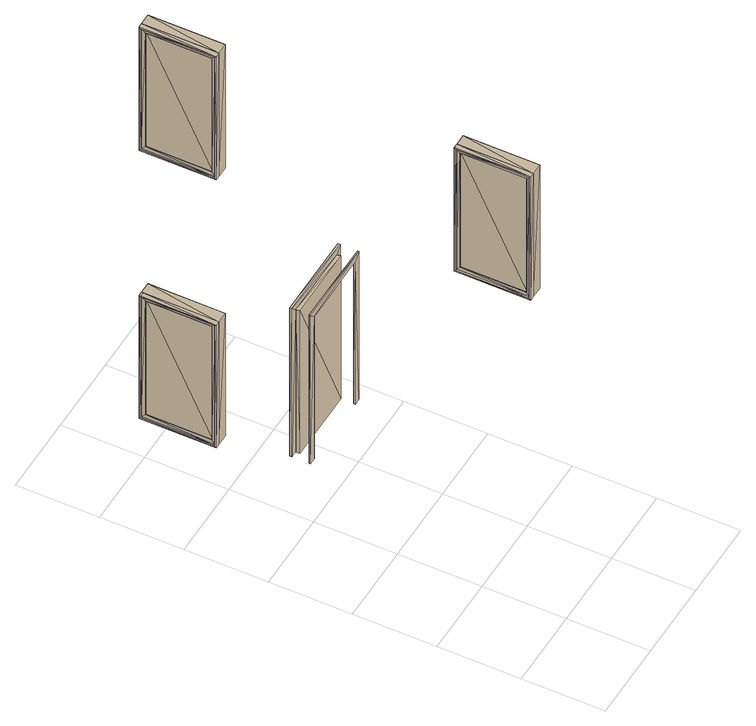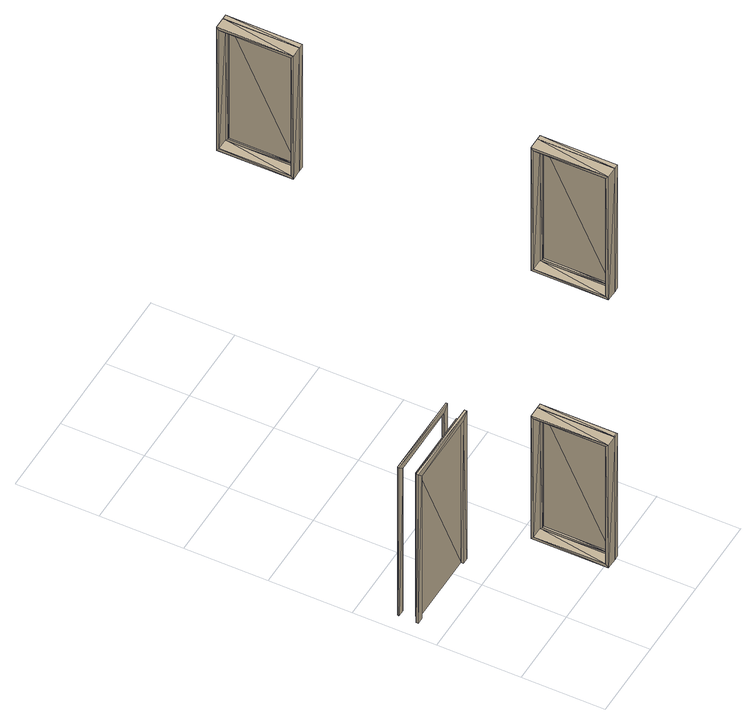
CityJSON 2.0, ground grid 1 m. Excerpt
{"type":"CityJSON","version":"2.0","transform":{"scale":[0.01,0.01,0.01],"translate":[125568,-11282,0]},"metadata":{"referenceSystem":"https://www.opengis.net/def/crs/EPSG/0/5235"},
"CityObjects":{
"building1":{"type":"Building","children":["building1-1","building1-2","building1-3","building1-4"]},
"building1-1":{"type":"BuildingInstallation","attributes":{"ifc_type":"IfcWindow","name":"M_Fixed:0915 x 1830mm:355161"},"parents":["building1"],"geometry":[{"type":"MultiSurface","lod":"2.2","boundaries":[[[0,1,2]],[[3,0,2]],[[3,2,4]],[[5,3,4]],[[5,4,6]],[[7,5,6]],[[7,6,1]],[[0,7,1]],[[2,1,4]],[[1,6,4]],[[5,0,3]],[[5,7,0]],[[8,9,10]],[[11,8,10]],[[11,10,12]],[[13,11,12]],[[13,12,14]],[[15,13,14]],[[15,14,9]],[[8,15,9]],[[16,17,18]],[[19,16,18]],[[19,18,20]],[[21,19,20]],[[21,20,22]],[[23,21,22]],[[23,22,17]],[[16,23,17]],[[9,17,22]],[[9,22,10]],[[9,14,18]],[[17,9,18]],[[18,14,20]],[[22,20,12]],[[10,22,12]],[[20,14,12]],[[23,16,8]],[[11,23,8]],[[19,15,8]],[[19,8,16]],[[21,15,19]],[[13,21,23]],[[13,23,11]],[[13,15,21]],[[24,25,26]],[[27,24,26]],[[27,26,28]],[[29,27,28]],[[29,28,30]],[[31,29,30]],[[31,30,25]],[[24,31,25]],[[32,9,14]],[[33,32,14]],[[33,14,12]],[[34,33,12]],[[34,12,10]],[[35,34,10]],[[35,10,9]],[[32,35,9]],[[25,9,10]],[[25,10,26]],[[14,9,30]],[[9,25,30]],[[14,30,12]],[[10,12,28]],[[26,10,28]],[[12,30,28]],[[35,32,24]],[[27,35,24]],[[31,32,33]],[[31,24,32]],[[34,31,33]],[[29,34,35]],[[29,35,27]],[[29,31,34]],[[25,36,37]],[[26,25,37]],[[26,37,38]],[[28,26,38]],[[28,38,39]],[[30,28,39]],[[30,39,36]],[[25,30,36]],[[40,41,42]],[[43,40,42]],[[43,42,44]],[[45,43,44]],[[45,44,46]],[[47,45,46]],[[47,46,41]],[[40,47,41]],[[41,46,37]],[[36,41,37]],[[36,39,42]],[[41,36,42]],[[44,42,38]],[[46,44,38]],[[42,39,38]],[[37,46,38]],[[26,47,40]],[[26,40,25]],[[43,30,25]],[[43,25,40]],[[28,43,45]],[[28,45,47]],[[28,30,43]],[[28,47,26]]]}]},
"building1-2":{"type":"BuildingInstallation","attributes":{"ifc_type":"IfcWindow","name":"M_Fixed:0915 x 1830mm:354140"},"parents":["building1"],"geometry":[{"type":"MultiSurface","lod":"2.2","boundaries":[[[48,49,50]],[[51,48,50]],[[51,50,52]],[[53,51,52]],[[53,52,54]],[[55,53,54]],[[55,54,49]],[[48,55,49]],[[50,49,52]],[[49,54,52]],[[53,48,51]],[[53,55,48]],[[56,57,58]],[[59,56,58]],[[59,58,60]],[[61,59,60]],[[61,60,62]],[[63,61,62]],[[63,62,57]],[[56,63,57]],[[64,65,66]],[[67,64,66]],[[67,66,68]],[[69,67,68]],[[69,68,70]],[[71,69,70]],[[71,70,65]],[[64,71,65]],[[57,65,70]],[[57,70,58]],[[57,62,66]],[[65,57,66]],[[66,62,68]],[[70,68,60]],[[58,70,60]],[[68,62,60]],[[71,64,56]],[[59,71,56]],[[67,63,56]],[[67,56,64]],[[69,63,67]],[[61,69,71]],[[61,71,59]],[[61,63,69]],[[72,73,74]],[[75,72,74]],[[75,74,76]],[[77,75,76]],[[77,76,78]],[[79,77,78]],[[79,78,73]],[[72,79,73]],[[80,57,62]],[[81,80,62]],[[81,62,60]],[[82,81,60]],[[82,60,58]],[[83,82,58]],[[83,58,57]],[[80,83,57]],[[73,57,58]],[[73,58,74]],[[62,57,78]],[[57,73,78]],[[62,78,60]],[[58,60,76]],[[74,58,76]],[[60,78,76]],[[83,80,72]],[[75,83,72]],[[79,80,81]],[[79,72,80]],[[82,79,81]],[[77,82,83]],[[77,83,75]],[[77,79,82]],[[73,84,85]],[[74,73,85]],[[74,85,86]],[[76,74,86]],[[76,86,87]],[[78,76,87]],[[78,87,84]],[[73,78,84]],[[88,89,90]],[[91,88,90]],[[91,90,92]],[[93,91,92]],[[93,92,94]],[[95,93,94]],[[95,94,89]],[[88,95,89]],[[89,94,85]],[[84,89,85]],[[84,87,90]],[[89,84,90]],[[92,90,86]],[[94,92,86]],[[90,87,86]],[[85,94,86]],[[74,95,88]],[[74,88,73]],[[91,78,73]],[[91,73,88]],[[76,91,93]],[[76,93,95]],[[76,78,91]],[[76,95,74]]]}]},
"building1-3":{"type":"BuildingInstallation","attributes":{"ifc_type":"IfcWindow","name":"M_Fixed:0915 x 1830mm:355160"},"parents":["building1"],"geometry":[{"type":"MultiSurface","lod":"2.2","boundaries":[[[96,97,98]],[[99,96,98]],[[99,98,100]],[[101,99,100]],[[101,100,102]],[[103,101,102]],[[103,102,97]],[[96,103,97]],[[98,97,100]],[[97,102,100]],[[101,96,99]],[[101,103,96]],[[104,105,106]],[[107,104,106]],[[107,106,108]],[[109,107,108]],[[109,108,110]],[[111,109,110]],[[111,110,105]],[[104,111,105]],[[112,113,114]],[[115,112,114]],[[115,114,116]],[[117,115,116]],[[117,116,118]],[[119,117,118]],[[119,118,113]],[[112,119,113]],[[105,113,118]],[[105,118,106]],[[105,110,114]],[[113,105,114]],[[114,110,116]],[[118,116,108]],[[106,118,108]],[[116,110,108]],[[119,112,104]],[[107,119,104]],[[115,111,104]],[[115,104,112]],[[117,111,115]],[[109,117,119]],[[109,119,107]],[[109,111,117]],[[120,121,122]],[[123,120,122]],[[123,122,124]],[[125,123,124]],[[125,124,126]],[[127,125,126]],[[127,126,121]],[[120,127,121]],[[128,105,110]],[[129,128,110]],[[129,110,108]],[[130,129,108]],[[130,108,106]],[[131,130,106]],[[131,106,105]],[[128,131,105]],[[121,105,106]],[[121,106,122]],[[110,105,126]],[[105,121,126]],[[110,126,108]],[[106,108,124]],[[122,106,124]],[[108,126,124]],[[131,128,120]],[[123,131,120]],[[127,128,129]],[[127,120,128]],[[130,127,129]],[[125,130,131]],[[125,131,123]],[[125,127,130]],[[121,132,133]],[[122,121,133]],[[122,133,134]],[[124,122,134]],[[124,134,135]],[[126,124,135]],[[126,135,132]],[[121,126,132]],[[136,137,138]],[[139,136,138]],[[139,138,140]],[[141,139,140]],[[141,140,142]],[[143,141,142]],[[143,142,137]],[[136,143,137]],[[137,142,133]],[[132,137,133]],[[132,135,138]],[[137,132,138]],[[140,138,134]],[[142,140,134]],[[138,135,134]],[[133,142,134]],[[122,143,136]],[[122,136,121]],[[139,126,121]],[[139,121,136]],[[124,139,141]],[[124,141,143]],[[124,126,139]],[[124,143,122]]]}]},
"building1-4":{"type":"BuildingInstallation","attributes":{"ifc_type":"IfcDoor","name":"M_Single-Flush:Inside Door:353707"},"parents":["building1"],"geometry":[{"type":"MultiSurface","lod":"2.2","boundaries":[[[144,145,146]],[[147,144,146]],[[147,146,148]],[[149,147,148]],[[149,148,150]],[[151,149,150]],[[151,150,152]],[[153,151,152]],[[153,152,154]],[[155,153,154]],[[155,154,156]],[[157,155,156]],[[157,156,158]],[[159,157,158]],[[159,158,145]],[[144,159,145]],[[146,145,152]],[[145,154,152]],[[154,145,158]],[[154,158,156]],[[152,150,148]],[[146,152,148]],[[153,144,147]],[[153,155,144]],[[159,144,155]],[[157,159,155]],[[149,151,153]],[[149,153,147]],[[160,161,162]],[[163,160,162]],[[163,162,164]],[[165,163,164]],[[165,164,166]],[[167,165,166]],[[167,166,168]],[[169,167,168]],[[169,168,170]],[[171,169,170]],[[171,170,172]],[[173,171,172]],[[173,172,174]],[[175,173,174]],[[175,174,161]],[[160,175,161]],[[166,161,168]],[[168,161,174]],[[161,166,162]],[[162,166,164]],[[170,168,172]],[[168,174,172]],[[169,160,167]],[[175,160,169]],[[163,167,160]],[[165,167,163]],[[173,169,171]],[[173,175,169]],[[176,177,150]],[[152,176,150]],[[152,150,156]],[[154,152,156]],[[154,156,178]],[[179,154,178]],[[179,178,177]],[[176,179,177]],[[150,177,156]],[[177,178,156]],[[154,176,152]],[[154,179,176]]]}]}
},
"vertices":[
[25,60,607],[25,60,437],[26,60,437],[26,60,607],[26,139,437],[26,139,607],[25,139,437],[25,139,607],[24,56,612],[28,56,612],[28,143,612],[24,143,612],[28,143,432],[24,143,432],[28,56,432],[24,56,432],[24,60,607],[28,60,607],[28,60,437],[24,60,437],[28,139,437],[24,139,437],[28,139,607],[24,139,607],[22,54,614],[28,54,614],[28,145,614],[22,145,614],[28,145,430],[22,145,430],[28,54,430],[22,54,430],[22,56,612],[22,56,432],[22,143,432],[22,143,612],[42,54,614],[42,145,614],[42,145,430],[42,54,430],[28,57,610],[42,57,610],[42,57,434],[28,57,434],[42,142,434],[28,142,434],[42,142,610],[28,142,610],
[25,433,207],[25,433,37],[26,433,37],[26,433,207],[26,512,37],[26,512,207],[25,512,37],[25,512,207],[24,429,212],[28,429,212],[28,517,212],[24,517,212],[28,517,32],[24,517,32],[28,429,32],[24,429,32],[24,433,207],[28,433,207],[28,433,37],[24,433,37],[28,512,37],[24,512,37],[28,512,207],[24,512,207],[22,427,213],[28,427,213],[28,519,213],[22,519,213],[28,519,30],[22,519,30],[28,427,30],[22,427,30],[22,429,212],[22,429,32],[22,517,32],[22,517,212],[42,427,213],[42,519,213],[42,519,30],[42,427,30],[28,430,210],[42,430,210],[42,430,34],[28,430,34],[42,515,34],[28,515,34],[42,515,210],[28,515,210],
[25,433,607],[25,433,437],[26,433,437],[26,433,607],[26,512,437],[26,512,607],[25,512,437],[25,512,607],[24,429,612],[28,429,612],[28,517,612],[24,517,612],[28,517,432],[24,517,432],[28,429,432],[24,429,432],[24,433,607],[28,433,607],[28,433,437],[24,433,437],[28,512,437],[24,512,437],[28,512,607],[24,512,607],[22,427,614],[28,427,614],[28,519,614],[22,519,614],[28,519,430],[22,519,430],[28,427,430],[22,427,430],[22,429,612],[22,429,432],[22,517,432],[22,517,612],[42,427,614],[42,519,614],[42,519,430],[42,427,430],[28,430,610],[42,430,610],[42,430,434],[28,430,434],[42,515,434],[28,515,434],[42,515,610],[28,515,610],
[74,368,221],[74,365,221],[181,365,221],[181,368,221],[181,365,0],[181,368,0],[173,365,0],[173,368,0],[173,365,213],[173,368,213],[82,365,213],[82,368,213],[82,365,0],[82,368,0],[74,365,0],[74,368,0],[181,345,221],[181,343,221],[181,343,0],[181,345,0],[173,343,0],[173,345,0],[173,343,213],[173,345,213],[82,343,213],[82,345,213],[82,343,0],[82,345,0],[74,343,0],[74,345,0],[74,343,221],[74,345,221],[173,360,213],[173,360,0],[82,360,0],[82,360,213]
]}
